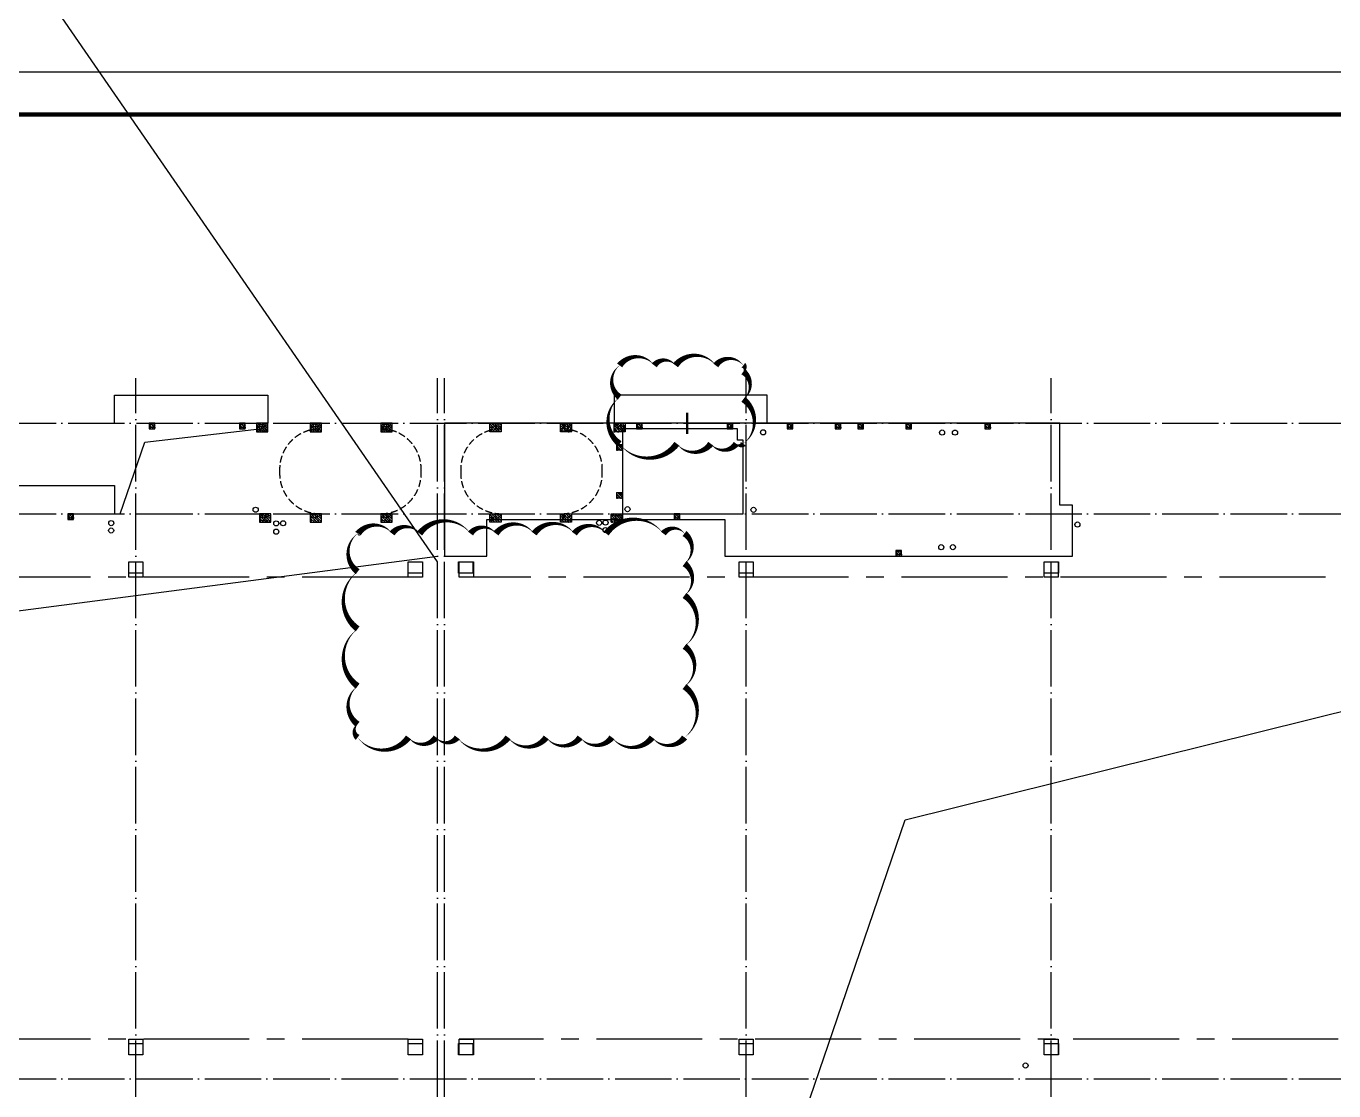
# Model space of a CAD drawing. Extents: x 6843040 to 15500510, y -6507076 to -4940511.
# Drawn here: x 7897235 to 7943515, y -5510927 to -5473247 of the extents above; entities that cross this region are included whole.
import ezdxf

# ---------------------------------------------------------------- set-up
doc = ezdxf.new("R2010")
doc.units = 0
doc.header["$LTSCALE"] = 1000
doc.header["$MEASUREMENT"] = 0
for name, pattern in [('CENTER2', [1.125, 0.75, -0.125, 0.125, -0.125]), ('DASH', [0.35, 0.25, -0.1]), ('DOTE', [2.42, 2, -0.2, 0.02, -0.2])]:
    doc.linetypes.add(name, pattern=pattern)
for name, color, linetype in [('COLUMN', 10, 'Continuous'), ('DIM_IDEN', 3, 'Continuous'), ('DOTE', 8, 'DOTE'), ('E_LINE_6', 11, 'Continuous'), ('FLOOR', 9, 'Continuous'), ('plan-1', 40, 'Continuous'), ('plan-4', 6, 'Continuous'), ('plan3', 6, 'Continuous'), ('PUB_HATCH', 8, 'Continuous'), ('PUB_TITLE', 4, 'Continuous'), ('VPIPE-污水', 2, 'Continuous'), ('VPIPE-消防', 1, 'Continuous'), ('VPIPE-给水', 3, 'Continuous'), ('VPIPE-雨水', 4, 'Continuous'), ('建筑细线', 5, 'Continuous')]:
    doc.layers.add(name, color=color, linetype=linetype)
doc.layers.add('DIM_MODI', color=6, linetype='Continuous', plot=False)
pattern_1 = [(134.999998, (-1383999.98, -204271.964), (-44.194175, -44.194172), []), (140, (-1383999.98, -204271.96), (15.68804, 179.315045), [18.75, -206.25]), (85, (-1383999.98, -204271.96), (-188.048035, -34.68783), [15, -165]), (190.4514, (-1383998.67, -204257.02), (-172.35988, 144.62735), [15.93505, -175.28553]), (136.1842, (-1384049.98, -204271.96), (41.37976, 266.81026), [28.125, -309.375]), (186.6356, (-1384046.53, -204249.73), (-243.52946, 233.66568), [23.90257, -262.92825]), (81.1842, (-1384049.98, -204271.96), (-243.52964, 233.6655), [22.5, -247.5]), (111, (-1384037.48, -204246.96), (100.65473, 149.22676), [18.75, -206.25]), (56, (-1384037.48, -204246.96), (-181.28751, 60.82884), [15, -165]), (161.4514, (-1384029.1, -204234.53), (-80.63262, 210.05566), [15.93505, -175.28553]), (127.499998, (-1383999.98, -204271.964), (-83.223463, 3.039967), [0, -163, 0, -167.5, 0, -165.625]), (97.499998, (-1383999.98, -204271.96), (-98.602926, 65.767388), [0, -95.5, 0, -159.25, 0, -63.125]), (57.499998, (-1383999.98, -204327.714), (5.638722, 133.455609), [0, -62.5, 0, -195, 0, -258.75]), (47.499998, (-1383999.98, -204352.71), (-25.02624, 145.796543), [0, -81.25, 0, -129.5, 0, -183.75])]
pattern_2 = [(134.999998, (-1384100.3, -201071.964), (-44.194175, -44.194172), []), (140, (-1384100.3, -201071.96), (15.68804, 179.315045), [18.75, -206.25]), (85, (-1384100.3, -201071.96), (-188.048035, -34.68783), [15, -165]), (190.4514, (-1384099, -201057.02), (-172.35988, 144.62735), [15.93505, -175.28553]), (136.1842, (-1384150.3, -201071.96), (41.37976, 266.81026), [28.125, -309.375]), (186.6356, (-1384146.85, -201049.73), (-243.52946, 233.66568), [23.90257, -262.92825]), (81.1842, (-1384150.3, -201071.96), (-243.52964, 233.6655), [22.5, -247.5]), (111, (-1384137.8, -201046.96), (100.65473, 149.22676), [18.75, -206.25]), (56, (-1384137.8, -201046.96), (-181.28751, 60.82884), [15, -165]), (161.4514, (-1384129.42, -201034.53), (-80.63262, 210.05566), [15.93505, -175.28553]), (127.499998, (-1384100.3, -201071.964), (-83.223463, 3.039967), [0, -163, 0, -167.5, 0, -165.625]), (97.499998, (-1384100.3, -201071.96), (-98.602926, 65.767388), [0, -95.5, 0, -159.25, 0, -63.125]), (57.499998, (-1384100.3, -201127.714), (5.638722, 133.455609), [0, -62.5, 0, -195, 0, -258.75]), (47.499998, (-1384100.3, -201152.71), (-25.02624, 145.796543), [0, -81.25, 0, -129.5, 0, -183.75])]
pattern_3 = [(134.999998, (-1382200.3, -201071.964), (-44.194175, -44.194172), []), (140, (-1382200.3, -201071.96), (15.68804, 179.315045), [18.75, -206.25]), (85, (-1382200.3, -201071.96), (-188.048035, -34.68783), [15, -165]), (190.4514, (-1382199, -201057.02), (-172.35988, 144.62735), [15.93505, -175.28553]), (136.1842, (-1382250.3, -201071.96), (41.37976, 266.81026), [28.125, -309.375]), (186.6356, (-1382246.85, -201049.73), (-243.52946, 233.66568), [23.90257, -262.92825]), (81.1842, (-1382250.3, -201071.96), (-243.52964, 233.6655), [22.5, -247.5]), (111, (-1382237.8, -201046.96), (100.65473, 149.22676), [18.75, -206.25]), (56, (-1382237.8, -201046.96), (-181.28751, 60.82884), [15, -165]), (161.4514, (-1382229.42, -201034.53), (-80.63262, 210.05566), [15.93505, -175.28553]), (127.499998, (-1382200.3, -201071.964), (-83.223463, 3.039967), [0, -163, 0, -167.5, 0, -165.625]), (97.499998, (-1382200.3, -201071.96), (-98.602926, 65.767388), [0, -95.5, 0, -159.25, 0, -63.125]), (57.499998, (-1382200.3, -201127.714), (5.638722, 133.455609), [0, -62.5, 0, -195, 0, -258.75]), (47.499998, (-1382200.3, -201152.71), (-25.02624, 145.796543), [0, -81.25, 0, -129.5, 0, -183.75])]
pattern_4 = [(134.999998, (-1382200.3, -204271.964), (-44.194175, -44.194172), []), (140, (-1382200.3, -204271.96), (15.68804, 179.315045), [18.75, -206.25]), (85, (-1382200.3, -204271.96), (-188.048035, -34.68783), [15, -165]), (190.4514, (-1382199, -204257.02), (-172.35988, 144.62735), [15.93505, -175.28553]), (136.1842, (-1382250.3, -204271.96), (41.37976, 266.81026), [28.125, -309.375]), (186.6356, (-1382246.85, -204249.73), (-243.52946, 233.66568), [23.90257, -262.92825]), (81.1842, (-1382250.3, -204271.96), (-243.52964, 233.6655), [22.5, -247.5]), (111, (-1382237.8, -204246.96), (100.65473, 149.22676), [18.75, -206.25]), (56, (-1382237.8, -204246.96), (-181.28751, 60.82884), [15, -165]), (161.4514, (-1382229.42, -204234.53), (-80.63262, 210.05566), [15.93505, -175.28553]), (127.499998, (-1382200.3, -204271.964), (-83.223463, 3.039967), [0, -163, 0, -167.5, 0, -165.625]), (97.499998, (-1382200.3, -204271.96), (-98.602926, 65.767388), [0, -95.5, 0, -159.25, 0, -63.125]), (57.499998, (-1382200.3, -204327.714), (5.638722, 133.455609), [0, -62.5, 0, -195, 0, -258.75]), (47.499998, (-1382200.3, -204352.71), (-25.02624, 145.796543), [0, -81.25, 0, -129.5, 0, -183.75])]
pattern_5 = [(134.999998, (-1379700.3, -201071.964), (-44.194175, -44.194172), []), (140, (-1379700.3, -201071.96), (15.68804, 179.315045), [18.75, -206.25]), (85, (-1379700.3, -201071.96), (-188.048035, -34.68783), [15, -165]), (190.4514, (-1379699, -201057.02), (-172.35988, 144.62735), [15.93505, -175.28553]), (136.1842, (-1379750.3, -201071.96), (41.37976, 266.81026), [28.125, -309.375]), (186.6356, (-1379746.85, -201049.73), (-243.52946, 233.66568), [23.90257, -262.92825]), (81.1842, (-1379750.3, -201071.96), (-243.52964, 233.6655), [22.5, -247.5]), (111, (-1379737.8, -201046.96), (100.65473, 149.22676), [18.75, -206.25]), (56, (-1379737.8, -201046.96), (-181.28751, 60.82884), [15, -165]), (161.4514, (-1379729.41, -201034.53), (-80.63262, 210.05566), [15.93505, -175.28553]), (127.499998, (-1379700.3, -201071.964), (-83.223463, 3.039967), [0, -163, 0, -167.5, 0, -165.625]), (97.499998, (-1379700.3, -201071.96), (-98.602926, 65.767388), [0, -95.5, 0, -159.25, 0, -63.125]), (57.499998, (-1379700.3, -201127.714), (5.638722, 133.455609), [0, -62.5, 0, -195, 0, -258.75]), (47.499998, (-1379700.3, -201152.71), (-25.02624, 145.796543), [0, -81.25, 0, -129.5, 0, -183.75])]
pattern_6 = [(134.999998, (-1379700.3, -204271.964), (-44.194175, -44.194172), []), (140, (-1379700.3, -204271.96), (15.68804, 179.315045), [18.75, -206.25]), (85, (-1379700.3, -204271.96), (-188.048035, -34.68783), [15, -165]), (190.4514, (-1379699, -204257.02), (-172.35988, 144.62735), [15.93505, -175.28553]), (136.1842, (-1379750.3, -204271.96), (41.37976, 266.81026), [28.125, -309.375]), (186.6356, (-1379746.85, -204249.73), (-243.52946, 233.66568), [23.90257, -262.92825]), (81.1842, (-1379750.3, -204271.96), (-243.52964, 233.6655), [22.5, -247.5]), (111, (-1379737.8, -204246.96), (100.65473, 149.22676), [18.75, -206.25]), (56, (-1379737.8, -204246.96), (-181.28751, 60.82884), [15, -165]), (161.4514, (-1379729.41, -204234.53), (-80.63262, 210.05566), [15.93505, -175.28553]), (127.499998, (-1379700.3, -204271.964), (-83.223463, 3.039967), [0, -163, 0, -167.5, 0, -165.625]), (97.499998, (-1379700.3, -204271.96), (-98.602926, 65.767388), [0, -95.5, 0, -159.25, 0, -63.125]), (57.499998, (-1379700.3, -204327.714), (5.638722, 133.455609), [0, -62.5, 0, -195, 0, -258.75]), (47.499998, (-1379700.3, -204352.71), (-25.02624, 145.796543), [0, -81.25, 0, -129.5, 0, -183.75])]

# ---------------------------------------------------------------- blocks, each defined once
blk = doc.blocks.new('3k')
for points in [[(7900865, -5421560), (7901365, -5421560), (7901365, -5422110), (7900865, -5422110)], [(7910757, -5421560), (7911257, -5421560), (7911257, -5422110), (7910757, -5422110)], [(7912561, -5421560), (7913061, -5421560), (7913061, -5422110), (7912561, -5422110)], [(7922465, -5421560), (7922965, -5421560), (7922965, -5422110), (7922465, -5422110)], [(7933261, -5421560), (7933761, -5421560), (7933761, -5422110), (7933261, -5422110)], [(7900865, -5438460), (7901365, -5438460), (7901365, -5439010), (7900865, -5439010)], [(7910757, -5438460), (7911257, -5438460), (7911257, -5439010), (7910757, -5439010)], [(7912561, -5438460), (7913061, -5438460), (7913061, -5439010), (7912561, -5439010)], [(7922465, -5438460), (7922965, -5438460), (7922965, -5439010), (7922465, -5439010)], [(7933261, -5438460), (7933761, -5438460), (7933761, -5439010), (7933261, -5439010)]]:
    blk.add_lwpolyline(points, close=True)
at = {"color": 2, "linetype": 'CENTER2', "ltscale": 5}
for points in [[(7910757, -5422110), (7858115, -5422110)], [(7965715, -5422110), (7912561, -5422110)], [(7910757, -5438460), (7858115, -5438460)], [(7966165, -5438460), (7912561, -5438460)]]:
    blk.add_lwpolyline(points, dxfattribs=at)
blk = doc.blocks.new('二层墙剖切符号')
at = {"layer": 'DIM_IDEN', "const_width": 75}
blk.add_lwpolyline([(7722709, -5487675), (7722709, -5486925)], dxfattribs=at)
blk = doc.blocks.new('1夹层GZ')
at = {"layer": 'PUB_HATCH'}
h = blk.add_hatch(dxfattribs=at)
h.set_pattern_fill('钢筋混凝土', color=256, scale=25, angle=90, style=0)
h.set_pattern_definition([(134.999998, (-1387900.3, -200971.97), (-44.194175, -44.194172), []), (140, (-1387900.3, -200971.97), (15.68804, 179.315045), [18.75, -206.25]), (85, (-1387900.3, -200971.97), (-188.048035, -34.68783), [15, -165]), (190.4514, (-1387899, -200957.03), (-172.35988, 144.62735), [15.93505, -175.28553]), (136.1842, (-1387950.3, -200971.97), (41.37976, 266.81026), [28.125, -309.375]), (186.6356, (-1387946.85, -200949.74), (-243.52946, 233.66568), [23.90257, -262.92825]), (81.1842, (-1387950.3, -200971.97), (-243.52964, 233.6655), [22.5, -247.5]), (111, (-1387937.8, -200946.97), (100.65473, 149.22676), [18.75, -206.25]), (56, (-1387937.8, -200946.97), (-181.28751, 60.82884), [15, -165]), (161.4514, (-1387929.41, -200934.54), (-80.63262, 210.05566), [15.93505, -175.28553]), (127.499998, (-1387900.3, -200971.97), (-83.223463, 3.039967), [0, -163, 0, -167.5, 0, -165.625]), (97.499998, (-1387900.3, -200971.97), (-98.602926, 65.767388), [0, -95.5, 0, -159.25, 0, -63.125]), (57.499998, (-1387900.3, -201027.72), (5.638722, 133.455609), [0, -62.5, 0, -195, 0, -258.75]), (47.499998, (-1387900.3, -201052.72), (-25.02624, 145.796543), [0, -81.25, 0, -129.5, 0, -183.75])])
edge = h.paths.add_edge_path()
edge.add_line((-1081484, 66510), (-1081684, 66510))
edge.add_line((-1081484, 66510), (-1081484, 66710))
edge.add_line((-1081484, 66710), (-1081684, 66710))
edge.add_line((-1081684, 66710), (-1081684, 66510))
h = blk.add_hatch(dxfattribs=at)
h.set_pattern_fill('钢筋混凝土', color=256, scale=25, angle=90, style=0)
h.set_pattern_definition([(134.999998, (-1384700.3, -200971.97), (-44.194175, -44.194172), []), (140, (-1384700.3, -200971.97), (15.68804, 179.315045), [18.75, -206.25]), (85, (-1384700.3, -200971.97), (-188.048035, -34.68783), [15, -165]), (190.4514, (-1384699, -200957.03), (-172.35988, 144.62735), [15.93505, -175.28553]), (136.1842, (-1384750.3, -200971.97), (41.37976, 266.81026), [28.125, -309.375]), (186.6356, (-1384746.85, -200949.74), (-243.52946, 233.66568), [23.90257, -262.92825]), (81.1842, (-1384750.3, -200971.97), (-243.52964, 233.6655), [22.5, -247.5]), (111, (-1384737.8, -200946.97), (100.65473, 149.22676), [18.75, -206.25]), (56, (-1384737.8, -200946.97), (-181.28751, 60.82884), [15, -165]), (161.4514, (-1384729.41, -200934.54), (-80.63262, 210.05566), [15.93505, -175.28553]), (127.499998, (-1384700.3, -200971.97), (-83.223463, 3.039967), [0, -163, 0, -167.5, 0, -165.625]), (97.499998, (-1384700.3, -200971.97), (-98.602926, 65.767388), [0, -95.5, 0, -159.25, 0, -63.125]), (57.499998, (-1384700.3, -201027.72), (5.638722, 133.455609), [0, -62.5, 0, -195, 0, -258.75]), (47.499998, (-1384700.3, -201052.72), (-25.02624, 145.796543), [0, -81.25, 0, -129.5, 0, -183.75])])
edge = h.paths.add_edge_path()
edge.add_line((-1078284, 66510), (-1078484, 66510))
edge.add_line((-1078284, 66510), (-1078284, 66710))
edge.add_line((-1078284, 66710), (-1078484, 66710))
edge.add_line((-1078484, 66710), (-1078484, 66510))
h = blk.add_hatch(dxfattribs=at)
h.set_pattern_fill('钢筋混凝土', color=256, scale=25, angle=90, style=0)
h.set_pattern_definition(pattern_2)
edge = h.paths.add_edge_path()
edge.add_line((-1077484, 66410), (-1077884, 66410))
edge.add_line((-1077484, 66410), (-1077484, 66710))
edge.add_line((-1077484, 66710), (-1077884, 66710))
edge.add_line((-1077884, 66710), (-1077884, 66410))
h = blk.add_hatch(dxfattribs=at)
h.set_pattern_fill('钢筋混凝土', color=256, scale=25, angle=90, style=0)
h.set_pattern_definition(pattern_3)
edge = h.paths.add_edge_path()
edge.add_line((-1075584, 66410), (-1075984, 66410))
edge.add_line((-1075584, 66410), (-1075584, 66710))
edge.add_line((-1075584, 66710), (-1075984, 66710))
edge.add_line((-1075984, 66710), (-1075984, 66410))
h = blk.add_hatch(dxfattribs=at)
h.set_pattern_fill('钢筋混凝土', color=256, scale=25, angle=90, style=0)
h.set_pattern_definition(pattern_5)
edge = h.paths.add_edge_path()
edge.add_line((-1073084, 66410), (-1073484, 66410))
edge.add_line((-1073084, 66410), (-1073084, 66710))
edge.add_line((-1073084, 66710), (-1073484, 66710))
edge.add_line((-1073484, 66710), (-1073484, 66410))
h = blk.add_hatch(dxfattribs=at)
h.set_pattern_fill('钢筋混凝土', color=256, scale=25, angle=90, style=0)
h.set_pattern_definition(pattern_5)
edge = h.paths.add_edge_path()
edge.add_line((-1069634, 66410), (-1069234, 66410))
edge.add_line((-1069634, 66410), (-1069634, 66710))
edge.add_line((-1069634, 66710), (-1069234, 66710))
edge.add_line((-1069234, 66710), (-1069234, 66410))
h = blk.add_hatch(dxfattribs=at)
h.set_pattern_fill('钢筋混凝土', color=256, scale=25, angle=90, style=0)
h.set_pattern_definition(pattern_3)
edge = h.paths.add_edge_path()
edge.add_line((-1067134, 66410), (-1066734, 66410))
edge.add_line((-1067134, 66410), (-1067134, 66710))
edge.add_line((-1067134, 66710), (-1066734, 66710))
edge.add_line((-1066734, 66710), (-1066734, 66410))
h = blk.add_hatch(dxfattribs=at)
h.set_pattern_fill('钢筋混凝土', color=256, scale=25, angle=90, style=0)
h.set_pattern_definition(pattern_2)
edge = h.paths.add_edge_path()
edge.add_line((-1065234, 66410), (-1064834, 66410))
edge.add_line((-1065234, 66410), (-1065234, 66710))
edge.add_line((-1065234, 66710), (-1064834, 66710))
edge.add_line((-1064834, 66710), (-1064834, 66410))
h = blk.add_hatch(dxfattribs=at)
h.set_pattern_fill('钢筋混凝土', color=256, scale=25, angle=90, style=0)
h.set_pattern_definition([(134.999998, (-1370650.3, -200971.97), (-44.194175, -44.194172), []), (140, (-1370650.3, -200971.97), (15.68804, 179.315045), [18.75, -206.25]), (85, (-1370650.3, -200971.97), (-188.048035, -34.68783), [15, -165]), (190.4514, (-1370649, -200957.03), (-172.35988, 144.62735), [15.93505, -175.28553]), (136.1842, (-1370700.3, -200971.97), (41.37976, 266.81026), [28.125, -309.375]), (186.6356, (-1370696.85, -200949.74), (-243.52946, 233.66568), [23.90257, -262.92825]), (81.1842, (-1370700.3, -200971.97), (-243.52964, 233.6655), [22.5, -247.5]), (111, (-1370687.8, -200946.97), (100.65473, 149.22676), [18.75, -206.25]), (56, (-1370687.8, -200946.97), (-181.28751, 60.82884), [15, -165]), (161.4514, (-1370679.42, -200934.54), (-80.63262, 210.05566), [15.93505, -175.28553]), (127.499998, (-1370650.3, -200971.97), (-83.223463, 3.039967), [0, -163, 0, -167.5, 0, -165.625]), (97.499998, (-1370650.3, -200971.97), (-98.602926, 65.767388), [0, -95.5, 0, -159.25, 0, -63.125]), (57.499998, (-1370650.3, -201027.72), (5.638722, 133.455609), [0, -62.5, 0, -195, 0, -258.75]), (47.499998, (-1370650.3, -201052.72), (-25.02624, 145.796543), [0, -81.25, 0, -129.5, 0, -183.75])])
edge = h.paths.add_edge_path()
edge.add_line((-1064234, 66510), (-1064434, 66510))
edge.add_line((-1064234, 66510), (-1064234, 66710))
edge.add_line((-1064234, 66710), (-1064434, 66710))
edge.add_line((-1064434, 66710), (-1064434, 66510))
h = blk.add_hatch(dxfattribs=at)
h.set_pattern_fill('钢筋混凝土', color=256, scale=25, angle=90, style=0)
h.set_pattern_definition([(134.999998, (-1367450.3, -200971.97), (-44.194175, -44.194172), []), (140, (-1367450.3, -200971.97), (15.68804, 179.315045), [18.75, -206.25]), (85, (-1367450.3, -200971.97), (-188.048035, -34.68783), [15, -165]), (190.4514, (-1367449, -200957.03), (-172.35988, 144.62735), [15.93505, -175.28553]), (136.1842, (-1367500.3, -200971.97), (41.37976, 266.81026), [28.125, -309.375]), (186.6356, (-1367496.85, -200949.74), (-243.52946, 233.66568), [23.90257, -262.92825]), (81.1842, (-1367500.3, -200971.97), (-243.52964, 233.6655), [22.5, -247.5]), (111, (-1367487.8, -200946.97), (100.65473, 149.22676), [18.75, -206.25]), (56, (-1367487.8, -200946.97), (-181.28751, 60.82884), [15, -165]), (161.4514, (-1367479.42, -200934.54), (-80.63262, 210.05566), [15.93505, -175.28553]), (127.499998, (-1367450.3, -200971.97), (-83.223463, 3.039967), [0, -163, 0, -167.5, 0, -165.625]), (97.499998, (-1367450.3, -200971.97), (-98.602926, 65.767388), [0, -95.5, 0, -159.25, 0, -63.125]), (57.499998, (-1367450.3, -201027.72), (5.638722, 133.455609), [0, -62.5, 0, -195, 0, -258.75]), (47.499998, (-1367450.3, -201052.72), (-25.02624, 145.796543), [0, -81.25, 0, -129.5, 0, -183.75])])
edge = h.paths.add_edge_path()
edge.add_line((-1061034, 66510), (-1061234, 66510))
edge.add_line((-1061034, 66510), (-1061034, 66710))
edge.add_line((-1061034, 66710), (-1061234, 66710))
edge.add_line((-1061234, 66710), (-1061234, 66510))
h = blk.add_hatch(dxfattribs=at)
h.set_pattern_fill('钢筋混凝土', color=256, scale=25, angle=90, style=0)
h.set_pattern_definition([(134.999998, (-1365325.3, -200971.964), (-44.194175, -44.194172), []), (140, (-1365325.3, -200971.96), (15.68804, 179.315045), [18.75, -206.25]), (85, (-1365325.3, -200971.96), (-188.048035, -34.68783), [15, -165]), (190.4514, (-1365324, -200957.02), (-172.35988, 144.62735), [15.93505, -175.28553]), (136.1842, (-1365375.3, -200971.96), (41.37976, 266.81026), [28.125, -309.375]), (186.6356, (-1365371.85, -200949.73), (-243.52946, 233.66568), [23.90257, -262.92825]), (81.1842, (-1365375.3, -200971.96), (-243.52964, 233.6655), [22.5, -247.5]), (111, (-1365362.8, -200946.96), (100.65473, 149.22676), [18.75, -206.25]), (56, (-1365362.8, -200946.96), (-181.28751, 60.82884), [15, -165]), (161.4514, (-1365354.41, -200934.53), (-80.63262, 210.05566), [15.93505, -175.28553]), (127.499998, (-1365325.3, -200971.964), (-83.223463, 3.039967), [0, -163, 0, -167.5, 0, -165.625]), (97.499998, (-1365325.3, -200971.96), (-98.602926, 65.767388), [0, -95.5, 0, -159.25, 0, -63.125]), (57.499998, (-1365325.3, -201027.714), (5.638722, 133.455609), [0, -62.5, 0, -195, 0, -258.75]), (47.499998, (-1365325.3, -201052.71), (-25.02624, 145.796543), [0, -81.25, 0, -129.5, 0, -183.75])])
edge = h.paths.add_edge_path()
edge.add_line((-1058909, 66510), (-1059109, 66510))
edge.add_line((-1058909, 66510), (-1058909, 66710))
edge.add_line((-1058909, 66710), (-1059109, 66710))
edge.add_line((-1059109, 66710), (-1059109, 66510))
h = blk.add_hatch(dxfattribs=at)
h.set_pattern_fill('钢筋混凝土', color=256, scale=25, angle=90, style=0)
h.set_pattern_definition([(134.999998, (-1363625.3, -200971.964), (-44.194175, -44.194172), []), (140, (-1363625.3, -200971.96), (15.68804, 179.315045), [18.75, -206.25]), (85, (-1363625.3, -200971.96), (-188.048035, -34.68783), [15, -165]), (190.4514, (-1363624, -200957.02), (-172.35988, 144.62735), [15.93505, -175.28553]), (136.1842, (-1363675.3, -200971.96), (41.37976, 266.81026), [28.125, -309.375]), (186.6356, (-1363671.85, -200949.73), (-243.52946, 233.66568), [23.90257, -262.92825]), (81.1842, (-1363675.3, -200971.96), (-243.52964, 233.6655), [22.5, -247.5]), (111, (-1363662.8, -200946.96), (100.65473, 149.22676), [18.75, -206.25]), (56, (-1363662.8, -200946.96), (-181.28751, 60.82884), [15, -165]), (161.4514, (-1363654.41, -200934.53), (-80.63262, 210.05566), [15.93505, -175.28553]), (127.499998, (-1363625.3, -200971.964), (-83.223463, 3.039967), [0, -163, 0, -167.5, 0, -165.625]), (97.499998, (-1363625.3, -200971.96), (-98.602926, 65.767388), [0, -95.5, 0, -159.25, 0, -63.125]), (57.499998, (-1363625.3, -201027.714), (5.638722, 133.455609), [0, -62.5, 0, -195, 0, -258.75]), (47.499998, (-1363625.3, -201052.71), (-25.02624, 145.796543), [0, -81.25, 0, -129.5, 0, -183.75])])
edge = h.paths.add_edge_path()
edge.add_line((-1057209, 66510), (-1057409, 66510))
edge.add_line((-1057209, 66510), (-1057209, 66710))
edge.add_line((-1057209, 66710), (-1057409, 66710))
edge.add_line((-1057409, 66710), (-1057409, 66510))
h = blk.add_hatch(dxfattribs=at)
h.set_pattern_fill('钢筋混凝土', color=256, scale=25, angle=90, style=0)
h.set_pattern_definition([(134.999998, (-1362825.3, -200971.97), (-44.194175, -44.194172), []), (140, (-1362825.3, -200971.97), (15.68804, 179.315045), [18.75, -206.25]), (85, (-1362825.3, -200971.97), (-188.048035, -34.68783), [15, -165]), (190.4514, (-1362824, -200957.03), (-172.35988, 144.62735), [15.93505, -175.28553]), (136.1842, (-1362875.3, -200971.97), (41.37976, 266.81026), [28.125, -309.375]), (186.6356, (-1362871.85, -200949.74), (-243.52946, 233.66568), [23.90257, -262.92825]), (81.1842, (-1362875.3, -200971.97), (-243.52964, 233.6655), [22.5, -247.5]), (111, (-1362862.8, -200946.97), (100.65473, 149.22676), [18.75, -206.25]), (56, (-1362862.8, -200946.97), (-181.28751, 60.82884), [15, -165]), (161.4514, (-1362854.41, -200934.54), (-80.63262, 210.05566), [15.93505, -175.28553]), (127.499998, (-1362825.3, -200971.97), (-83.223463, 3.039967), [0, -163, 0, -167.5, 0, -165.625]), (97.499998, (-1362825.3, -200971.97), (-98.602926, 65.767388), [0, -95.5, 0, -159.25, 0, -63.125]), (57.499998, (-1362825.3, -201027.72), (5.638722, 133.455609), [0, -62.5, 0, -195, 0, -258.75]), (47.499998, (-1362825.3, -201052.72), (-25.02624, 145.796543), [0, -81.25, 0, -129.5, 0, -183.75])])
edge = h.paths.add_edge_path()
edge.add_line((-1056409, 66510), (-1056609, 66510))
edge.add_line((-1056409, 66510), (-1056409, 66710))
edge.add_line((-1056409, 66710), (-1056609, 66710))
edge.add_line((-1056609, 66710), (-1056609, 66510))
h = blk.add_hatch(dxfattribs=at)
h.set_pattern_fill('钢筋混凝土', color=256, scale=25, angle=90, style=0)
h.set_pattern_definition([(134.999998, (-1361125.3, -200971.964), (-44.194175, -44.194172), []), (140, (-1361125.3, -200971.96), (15.68804, 179.315045), [18.75, -206.25]), (85, (-1361125.3, -200971.96), (-188.048035, -34.68783), [15, -165]), (190.4514, (-1361124, -200957.02), (-172.35988, 144.62735), [15.93505, -175.28553]), (136.1842, (-1361175.3, -200971.96), (41.37976, 266.81026), [28.125, -309.375]), (186.6356, (-1361171.85, -200949.73), (-243.52946, 233.66568), [23.90257, -262.92825]), (81.1842, (-1361175.3, -200971.96), (-243.52964, 233.6655), [22.5, -247.5]), (111, (-1361162.8, -200946.96), (100.65473, 149.22676), [18.75, -206.25]), (56, (-1361162.8, -200946.96), (-181.28751, 60.82884), [15, -165]), (161.4514, (-1361154.41, -200934.53), (-80.63262, 210.05566), [15.93505, -175.28553]), (127.499998, (-1361125.3, -200971.964), (-83.223463, 3.039967), [0, -163, 0, -167.5, 0, -165.625]), (97.499998, (-1361125.3, -200971.96), (-98.602926, 65.767388), [0, -95.5, 0, -159.25, 0, -63.125]), (57.499998, (-1361125.3, -201027.714), (5.638722, 133.455609), [0, -62.5, 0, -195, 0, -258.75]), (47.499998, (-1361125.3, -201052.71), (-25.02624, 145.796543), [0, -81.25, 0, -129.5, 0, -183.75])])
edge = h.paths.add_edge_path()
edge.add_line((-1054709, 66510), (-1054909, 66510))
edge.add_line((-1054709, 66510), (-1054709, 66710))
edge.add_line((-1054709, 66710), (-1054909, 66710))
edge.add_line((-1054909, 66710), (-1054909, 66510))
h = blk.add_hatch(dxfattribs=at)
h.set_pattern_fill('钢筋混凝土', color=256, scale=25, angle=90, style=0)
h.set_pattern_definition([(134.999998, (-1358325.3, -200971.964), (-44.194175, -44.194172), []), (140, (-1358325.3, -200971.96), (15.68804, 179.315045), [18.75, -206.25]), (85, (-1358325.3, -200971.96), (-188.048035, -34.68783), [15, -165]), (190.4514, (-1358324, -200957.02), (-172.35988, 144.62735), [15.93505, -175.28553]), (136.1842, (-1358375.3, -200971.96), (41.37976, 266.81026), [28.125, -309.375]), (186.6356, (-1358371.85, -200949.73), (-243.52946, 233.66568), [23.90257, -262.92825]), (81.1842, (-1358375.3, -200971.96), (-243.52964, 233.6655), [22.5, -247.5]), (111, (-1358362.8, -200946.96), (100.65473, 149.22676), [18.75, -206.25]), (56, (-1358362.8, -200946.96), (-181.28751, 60.82884), [15, -165]), (161.4514, (-1358354.41, -200934.53), (-80.63262, 210.05566), [15.93505, -175.28553]), (127.499998, (-1358325.3, -200971.964), (-83.223463, 3.039967), [0, -163, 0, -167.5, 0, -165.625]), (97.499998, (-1358325.3, -200971.96), (-98.602926, 65.767388), [0, -95.5, 0, -159.25, 0, -63.125]), (57.499998, (-1358325.3, -201027.714), (5.638722, 133.455609), [0, -62.5, 0, -195, 0, -258.75]), (47.499998, (-1358325.3, -201052.71), (-25.02624, 145.796543), [0, -81.25, 0, -129.5, 0, -183.75])])
edge = h.paths.add_edge_path()
edge.add_line((-1051909, 66510), (-1052109, 66510))
edge.add_line((-1051909, 66510), (-1051909, 66710))
edge.add_line((-1051909, 66710), (-1052109, 66710))
edge.add_line((-1052109, 66710), (-1052109, 66510))
h = blk.add_hatch(dxfattribs=at)
h.set_pattern_fill('钢筋混凝土', color=256, scale=25, angle=90, style=0)
h.set_pattern_definition([(134.999998, (-1383999.98, -201721.964), (-44.194175, -44.194172), []), (140, (-1383999.98, -201721.96), (15.68804, 179.315045), [18.75, -206.25]), (85, (-1383999.98, -201721.96), (-188.048035, -34.68783), [15, -165]), (190.4514, (-1383998.67, -201707.02), (-172.35988, 144.62735), [15.93505, -175.28553]), (136.1842, (-1384049.98, -201721.96), (41.37976, 266.81026), [28.125, -309.375]), (186.6356, (-1384046.53, -201699.73), (-243.52946, 233.66568), [23.90257, -262.92825]), (81.1842, (-1384049.98, -201721.96), (-243.52964, 233.6655), [22.5, -247.5]), (111, (-1384037.48, -201696.96), (100.65473, 149.22676), [18.75, -206.25]), (56, (-1384037.48, -201696.96), (-181.28751, 60.82884), [15, -165]), (161.4514, (-1384029.1, -201684.53), (-80.63262, 210.05566), [15.93505, -175.28553]), (127.499998, (-1383999.98, -201721.964), (-83.223463, 3.039967), [0, -163, 0, -167.5, 0, -165.625]), (97.499998, (-1383999.98, -201721.96), (-98.602926, 65.767388), [0, -95.5, 0, -159.25, 0, -63.125]), (57.499998, (-1383999.98, -201777.714), (5.638722, 133.455609), [0, -62.5, 0, -195, 0, -258.75]), (47.499998, (-1383999.98, -201802.71), (-25.02624, 145.796543), [0, -81.25, 0, -129.5, 0, -183.75])])
edge = h.paths.add_edge_path()
edge.add_line((-1065134, 65760), (-1064934, 65760))
edge.add_line((-1065134, 65760), (-1065134, 65960))
edge.add_line((-1065134, 65960), (-1064934, 65960))
edge.add_line((-1064934, 65960), (-1064934, 65760))
h = blk.add_hatch(dxfattribs=at)
h.set_pattern_fill('钢筋混凝土', color=256, scale=25, angle=90, style=0)
h.set_pattern_definition([(134.999998, (-1383999.98, -203421.964), (-44.194175, -44.194172), []), (140, (-1383999.98, -203421.96), (15.68804, 179.315045), [18.75, -206.25]), (85, (-1383999.98, -203421.96), (-188.048035, -34.68783), [15, -165]), (190.4514, (-1383998.67, -203407.02), (-172.35988, 144.62735), [15.93505, -175.28553]), (136.1842, (-1384049.98, -203421.96), (41.37976, 266.81026), [28.125, -309.375]), (186.6356, (-1384046.53, -203399.73), (-243.52946, 233.66568), [23.90257, -262.92825]), (81.1842, (-1384049.98, -203421.96), (-243.52964, 233.6655), [22.5, -247.5]), (111, (-1384037.48, -203396.96), (100.65473, 149.22676), [18.75, -206.25]), (56, (-1384037.48, -203396.96), (-181.28751, 60.82884), [15, -165]), (161.4514, (-1384029.1, -203384.53), (-80.63262, 210.05566), [15.93505, -175.28553]), (127.499998, (-1383999.98, -203421.964), (-83.223463, 3.039967), [0, -163, 0, -167.5, 0, -165.625]), (97.499998, (-1383999.98, -203421.96), (-98.602926, 65.767388), [0, -95.5, 0, -159.25, 0, -63.125]), (57.499998, (-1383999.98, -203477.714), (5.638722, 133.455609), [0, -62.5, 0, -195, 0, -258.75]), (47.499998, (-1383999.98, -203502.71), (-25.02624, 145.796543), [0, -81.25, 0, -129.5, 0, -183.75])])
edge = h.paths.add_edge_path()
edge.add_line((-1065134, 64060), (-1064934, 64060))
edge.add_line((-1065134, 64060), (-1065134, 64260))
edge.add_line((-1065134, 64260), (-1064934, 64260))
edge.add_line((-1064934, 64260), (-1064934, 64060))
h = blk.add_hatch(dxfattribs=at)
h.set_pattern_fill('钢筋混凝土', color=256, scale=25, angle=90, style=0)
h.set_pattern_definition([(134.999998, (-1390775.3, -204171.964), (-44.194175, -44.194172), []), (140, (-1390775.3, -204171.96), (15.68804, 179.315045), [18.75, -206.25]), (85, (-1390775.3, -204171.96), (-188.048035, -34.68783), [15, -165]), (190.4514, (-1390774, -204157.02), (-172.35988, 144.62735), [15.93505, -175.28553]), (136.1842, (-1390825.3, -204171.96), (41.37976, 266.81026), [28.125, -309.375]), (186.6356, (-1390821.85, -204149.73), (-243.52946, 233.66568), [23.90257, -262.92825]), (81.1842, (-1390825.3, -204171.96), (-243.52964, 233.6655), [22.5, -247.5]), (111, (-1390812.8, -204146.96), (100.65473, 149.22676), [18.75, -206.25]), (56, (-1390812.8, -204146.96), (-181.28751, 60.82884), [15, -165]), (161.4514, (-1390804.41, -204134.53), (-80.63262, 210.05566), [15.93505, -175.28553]), (127.499998, (-1390775.3, -204171.964), (-83.223463, 3.039967), [0, -163, 0, -167.5, 0, -165.625]), (97.499998, (-1390775.3, -204171.96), (-98.602926, 65.767388), [0, -95.5, 0, -159.25, 0, -63.125]), (57.499998, (-1390775.3, -204227.714), (5.638722, 133.455609), [0, -62.5, 0, -195, 0, -258.75]), (47.499998, (-1390775.3, -204252.71), (-25.02624, 145.796543), [0, -81.25, 0, -129.5, 0, -183.75])])
edge = h.paths.add_edge_path()
edge.add_line((-1084359, 63310), (-1084559, 63310))
edge.add_line((-1084359, 63310), (-1084359, 63510))
edge.add_line((-1084359, 63510), (-1084559, 63510))
edge.add_line((-1084559, 63510), (-1084559, 63310))
h = blk.add_hatch(dxfattribs=at)
h.set_pattern_fill('钢筋混凝土', color=256, scale=25, angle=90, style=0)
h.set_pattern_definition(pattern_1)
edge = h.paths.add_edge_path()
edge.add_line((-1077384, 63210), (-1077784, 63210))
edge.add_line((-1077384, 63210), (-1077384, 63510))
edge.add_line((-1077384, 63510), (-1077784, 63510))
edge.add_line((-1077784, 63510), (-1077784, 63210))
h = blk.add_hatch(dxfattribs=at)
h.set_pattern_fill('钢筋混凝土', color=256, scale=25, angle=90, style=0)
h.set_pattern_definition(pattern_4)
edge = h.paths.add_edge_path()
edge.add_line((-1075584, 63210), (-1075984, 63210))
edge.add_line((-1075584, 63210), (-1075584, 63510))
edge.add_line((-1075584, 63510), (-1075984, 63510))
edge.add_line((-1075984, 63510), (-1075984, 63210))
h = blk.add_hatch(dxfattribs=at)
h.set_pattern_fill('钢筋混凝土', color=256, scale=25, angle=90, style=0)
h.set_pattern_definition(pattern_6)
edge = h.paths.add_edge_path()
edge.add_line((-1073084, 63210), (-1073484, 63210))
edge.add_line((-1073084, 63210), (-1073084, 63510))
edge.add_line((-1073084, 63510), (-1073484, 63510))
edge.add_line((-1073484, 63510), (-1073484, 63210))
h = blk.add_hatch(dxfattribs=at)
h.set_pattern_fill('钢筋混凝土', color=256, scale=25, angle=90, style=0)
h.set_pattern_definition(pattern_6)
edge = h.paths.add_edge_path()
edge.add_line((-1069634, 63210), (-1069234, 63210))
edge.add_line((-1069634, 63210), (-1069634, 63510))
edge.add_line((-1069634, 63510), (-1069234, 63510))
edge.add_line((-1069234, 63510), (-1069234, 63210))
h = blk.add_hatch(dxfattribs=at)
h.set_pattern_fill('钢筋混凝土', color=256, scale=25, angle=90, style=0)
h.set_pattern_definition(pattern_4)
edge = h.paths.add_edge_path()
edge.add_line((-1067134, 63210), (-1066734, 63210))
edge.add_line((-1067134, 63210), (-1067134, 63510))
edge.add_line((-1067134, 63510), (-1066734, 63510))
edge.add_line((-1066734, 63510), (-1066734, 63210))
h = blk.add_hatch(dxfattribs=at)
h.set_pattern_fill('钢筋混凝土', color=256, scale=25, angle=90, style=0)
h.set_pattern_definition(pattern_1)
edge = h.paths.add_edge_path()
edge.add_line((-1065334, 63210), (-1064934, 63210))
edge.add_line((-1065334, 63210), (-1065334, 63510))
edge.add_line((-1065334, 63510), (-1064934, 63510))
edge.add_line((-1064934, 63510), (-1064934, 63210))
h = blk.add_hatch(dxfattribs=at)
h.set_pattern_fill('钢筋混凝土', color=256, scale=25, angle=90, style=0)
h.set_pattern_definition([(134.999998, (-1369325.3, -204171.97), (-44.194175, -44.194172), []), (140, (-1369325.3, -204171.97), (15.68804, 179.315045), [18.75, -206.25]), (85, (-1369325.3, -204171.97), (-188.048035, -34.68783), [15, -165]), (190.4514, (-1369324, -204157.03), (-172.35988, 144.62735), [15.93505, -175.28553]), (136.1842, (-1369375.3, -204171.97), (41.37976, 266.81026), [28.125, -309.375]), (186.6356, (-1369371.85, -204149.74), (-243.52946, 233.66568), [23.90257, -262.92825]), (81.1842, (-1369375.3, -204171.97), (-243.52964, 233.6655), [22.5, -247.5]), (111, (-1369362.8, -204146.97), (100.65473, 149.22676), [18.75, -206.25]), (56, (-1369362.8, -204146.97), (-181.28751, 60.82884), [15, -165]), (161.4514, (-1369354.42, -204134.54), (-80.63262, 210.05566), [15.93505, -175.28553]), (127.499998, (-1369325.3, -204171.97), (-83.223463, 3.039967), [0, -163, 0, -167.5, 0, -165.625]), (97.499998, (-1369325.3, -204171.97), (-98.602926, 65.767388), [0, -95.5, 0, -159.25, 0, -63.125]), (57.499998, (-1369325.3, -204227.72), (5.638722, 133.455609), [0, -62.5, 0, -195, 0, -258.75]), (47.499998, (-1369325.3, -204252.72), (-25.02624, 145.796543), [0, -81.25, 0, -129.5, 0, -183.75])])
edge = h.paths.add_edge_path()
edge.add_line((-1062909, 63310), (-1063109, 63310))
edge.add_line((-1062909, 63310), (-1062909, 63510))
edge.add_line((-1062909, 63510), (-1063109, 63510))
edge.add_line((-1063109, 63510), (-1063109, 63310))
h = blk.add_hatch(dxfattribs=at)
h.set_pattern_fill('钢筋混凝土', color=256, scale=25, angle=90, style=0)
h.set_pattern_definition([(134.999998, (-1361475.31, -205471.964), (-44.194175, -44.194172), []), (140, (-1361475.31, -205471.96), (15.68804, 179.315045), [18.75, -206.25]), (85, (-1361475.3, -205471.96), (-188.048035, -34.68783), [15, -165]), (190.4514, (-1361474, -205457.02), (-172.35988, 144.62735), [15.93505, -175.28553]), (136.1842, (-1361525.3, -205471.96), (41.37976, 266.81026), [28.125, -309.375]), (186.6356, (-1361521.86, -205449.73), (-243.52946, 233.66568), [23.90257, -262.92825]), (81.1842, (-1361525.3, -205471.96), (-243.52964, 233.6655), [22.5, -247.5]), (111, (-1361512.81, -205446.96), (100.65473, 149.22676), [18.75, -206.25]), (56, (-1361512.8, -205446.96), (-181.28751, 60.82884), [15, -165]), (161.4514, (-1361504.42, -205434.53), (-80.63262, 210.05566), [15.93505, -175.28553]), (127.499998, (-1361475.31, -205471.964), (-83.223463, 3.039967), [0, -163, 0, -167.5, 0, -165.625]), (97.499998, (-1361475.31, -205471.96), (-98.602926, 65.767388), [0, -95.5, 0, -159.25, 0, -63.125]), (57.499998, (-1361475.31, -205527.714), (5.638722, 133.455609), [0, -62.5, 0, -195, 0, -258.75]), (47.499998, (-1361475.31, -205552.71), (-25.02624, 145.796543), [0, -81.25, 0, -129.5, 0, -183.75])])
edge = h.paths.add_edge_path()
edge.add_line((-1055059, 62010), (-1055259, 62010))
edge.add_line((-1055059, 62010), (-1055059, 62210))
edge.add_line((-1055059, 62210), (-1055259, 62210))
edge.add_line((-1055259, 62210), (-1055259, 62010))
at = {"layer": 'COLUMN'}
for points in [[(-1081684, 66510), (-1081484, 66510), (-1081484, 66710), (-1081684, 66710)], [(-1078484, 66510), (-1078284, 66510), (-1078284, 66710), (-1078484, 66710)], [(-1077884, 66410), (-1077484, 66410), (-1077484, 66710), (-1077884, 66710)], [(-1075984, 66410), (-1075584, 66410), (-1075584, 66710), (-1075984, 66710)], [(-1073484, 66410), (-1073084, 66410), (-1073084, 66710), (-1073484, 66710)], [(-1069234, 66410), (-1069634, 66410), (-1069634, 66710), (-1069234, 66710)], [(-1066734, 66410), (-1067134, 66410), (-1067134, 66710), (-1066734, 66710)], [(-1064834, 66410), (-1065234, 66410), (-1065234, 66710), (-1064834, 66710)], [(-1064434, 66510), (-1064234, 66510), (-1064234, 66710), (-1064434, 66710)], [(-1061234, 66510), (-1061034, 66510), (-1061034, 66710), (-1061234, 66710)], [(-1059109, 66510), (-1058909, 66510), (-1058909, 66710), (-1059109, 66710)], [(-1057409, 66510), (-1057209, 66510), (-1057209, 66710), (-1057409, 66710)], [(-1056609, 66510), (-1056409, 66510), (-1056409, 66710), (-1056609, 66710)], [(-1054909, 66510), (-1054709, 66510), (-1054709, 66710), (-1054909, 66710)], [(-1052109, 66510), (-1051909, 66510), (-1051909, 66710), (-1052109, 66710)], [(-1064934, 65760), (-1065134, 65760), (-1065134, 65960), (-1064934, 65960)], [(-1064934, 64060), (-1065134, 64060), (-1065134, 64260), (-1064934, 64260)], [(-1084559, 63310), (-1084359, 63310), (-1084359, 63510), (-1084559, 63510)], [(-1077784, 63210), (-1077384, 63210), (-1077384, 63510), (-1077784, 63510)], [(-1075984, 63210), (-1075584, 63210), (-1075584, 63510), (-1075984, 63510)], [(-1073484, 63210), (-1073084, 63210), (-1073084, 63510), (-1073484, 63510)], [(-1069234, 63210), (-1069634, 63210), (-1069634, 63510), (-1069234, 63510)], [(-1066734, 63210), (-1067134, 63210), (-1067134, 63510), (-1066734, 63510)], [(-1064934, 63210), (-1065334, 63210), (-1065334, 63510), (-1064934, 63510)], [(-1063109, 63310), (-1062909, 63310), (-1062909, 63510), (-1063109, 63510)], [(-1055259, 62010), (-1055059, 62010), (-1055059, 62210), (-1055259, 62210)], [(-1082409, 61810), (-1081909, 61810), (-1081909, 61410), (-1082409, 61410)], [(-1072517, 61810), (-1072017, 61810), (-1072017, 61410), (-1072517, 61410)], [(-1070734, 61810), (-1070234, 61810), (-1070234, 61410), (-1070734, 61410)], [(-1060809, 61810), (-1060309, 61810), (-1060309, 61410), (-1060809, 61410)], [(-1050009, 61810), (-1049509, 61810), (-1049509, 61410), (-1050009, 61410)], [(-1082409, 44760), (-1081909, 44760), (-1081909, 44360), (-1082409, 44360)], [(-1072517, 44760), (-1072017, 44760), (-1072017, 44360), (-1072517, 44360)], [(-1070734, 44760), (-1070234, 44760), (-1070234, 44360), (-1070734, 44360)], [(-1060809, 44760), (-1060309, 44760), (-1060309, 44360), (-1060809, 44360)], [(-1050009, 44760), (-1049509, 44760), (-1049509, 44360), (-1050009, 44360)]]:
    blk.add_lwpolyline(points, close=True, dxfattribs=at)
blk = doc.blocks.new('一层夹层排水消防0922')
at = {"layer": 'VPIPE-污水'}
for centre in [(7929651, -5487629), (7930107, -5487631)]:
    blk.add_circle(centre, 90, dxfattribs=at)
at = {"layer": 'VPIPE-消防'}
for centre in [(7905357, -5490361), (7918517, -5490340), (7932607, -5510030)]:
    blk.add_circle(centre, 90, dxfattribs=at)
at = {"layer": 'VPIPE-给水'}
for centre in [(7929623, -5491687), (7930034, -5491685)]:
    blk.add_circle(centre, 90, dxfattribs=at)
at = {"layer": 'VPIPE-雨水'}
for centre in [(7923314, -5487622), (7922976, -5490365), (7900242, -5491096), (7900245, -5490835), (7906085, -5490845), (7906085, -5491137), (7906328, -5490840), (7917512, -5490825), (7917743, -5490818), (7917743, -5491079), (7934437, -5490885)]:
    blk.add_circle(centre, 90, dxfattribs=at)

msp = doc.modelspace()

# ---------------------------------------------------------------- linework, layer by layer
for points in [[(7900364.9, -5487302), (7900364.9, -5486302), (7905789.9, -5486302), (7905789.9, -5487302)], [(7923464.9, -5487302), (7923464.9, -5486302), (7918039.9, -5486302), (7918039.9, -5487302)], [(7891314.9, -5490502), (7891314.9, -5489502), (7900364.9, -5489502), (7900364.9, -5490502)]]:
    msp.add_lwpolyline(points)
at = {"layer": 'DIM_MODI'}
msp.add_lwpolyline([(7911789.9, -5492202), (7717926.7, -5211216.4), (8120470.7, -5526373)], dxfattribs=at)
at = {"layer": 'DIM_MODI', "color": 1}
msp.add_lwpolyline([(7918239.6, -5485252.5, 0, 225, 0.5), (7918239.6, -5486377.5, 0, 225, 0.5), (7918239.6, -5488027, 0, 225, 0.5), (7920264.6, -5488027, 0, 225, 0.5), (7921464.6, -5488027, 0, 225, 0.5), (7922364.6, -5488027, 0, 225, 0.5), (7922614.9, -5488027, 0, 225, 0.5), (7922614.9, -5486452, 0, 225, 0.5), (7922614.9, -5485477, 0, 225, 0.5), (7922614.9, -5485252.5, 0, 225, 0.5), (7921639.9, -5485252.5, 0, 225, 0.5), (7920214.9, -5485252.5, 0, 225, 0.5), (7919464.9, -5485252.5, 0, 225, 0.5)], format="xyseb", close=True, dxfattribs=at)
at = {"layer": 'DIM_MODI'}
msp.add_lwpolyline([(7908965.5, -5491203.8, 0, 225, 0.5), (7908965.5, -5492553.8, 0, 225, 0.5), (7908965.5, -5494578.8, 0, 225, 0.5), (7908965.5, -5496603.8, 0, 225, 0.5), (7908965.5, -5497953.8, 0, 225, 0.5), (7908965.5, -5498418.1, 0, 225, 0.5), (7910765.5, -5498418.1, 0, 225, 0.5), (7911740.5, -5498418.1, 0, 225, 0.5), (7912490.5, -5498418.1, 0, 225, 0.5), (7914290.5, -5498418.1, 0, 225, 0.5), (7915640.5, -5498418.1, 0, 225, 0.5), (7916840.5, -5498418.1, 0, 225, 0.5), (7917965.5, -5498418.1, 0, 225, 0.5), (7919390.5, -5498418.1, 0, 225, 0.5), (7920535.3, -5498418.1, 0, 225, 0.5), (7920535.3, -5496618.1, 0, 225, 0.5), (7920535.3, -5495193.1, 0, 225, 0.5), (7920535.3, -5493393.1, 0, 225, 0.5), (7920535.3, -5492268.1, 0, 225, 0.5), (7920535.3, -5491203.8, 0, 225, 0.5), (7919785.3, -5491203.8, 0, 225, 0.5), (7917760.3, -5491203.8, 0, 225, 0.5), (7916635.3, -5491203.8, 0, 225, 0.5), (7915210.3, -5491203.8, 0, 225, 0.5), (7913860.3, -5491203.8, 0, 225, 0.5), (7912960.3, -5491203.8, 0, 225, 0.5), (7911160.3, -5491203.8, 0, 225, 0.5), (7910185.3, -5491203.8, 0, 225, 0.5), (7908985.3, -5491203.8, 0, 225, 0.5)], format="xyseb", close=True, dxfattribs=at)
at = {"layer": 'DOTE'}
for p, q in [((7901114.9, -5554702), (7901114.9, -5485702.5)), ((7911789.9, -5554702), (7911789.9, -5485702.5)), ((7912039.9, -5554702), (7912039.9, -5485702.5)), ((7922714.9, -5554702), (7922714.9, -5485702.5)), ((7933514.9, -5554702), (7933514.9, -5485702.5)), ((7838217, -5487302), (7977714.9, -5487302)), ((7838217, -5490502), (7977714.9, -5490502)), ((7838217, -5510502), (7977714.9, -5510502))]:
    msp.add_line(p, q, dxfattribs=at)
at = {"layer": 'E_LINE_6'}
for points in [[(7900564.9, -5490502), (7901434, -5487973), (7905490.3, -5487502)], [(7851914.9, -5546902), (7864258.5, -5498199), (7911789.9, -5492002)], [(7912056.9, -5549002), (7928346, -5501331), (7965914.9, -5492002)]]:
    msp.add_lwpolyline(points, dxfattribs=at)
at = {"layer": 'FLOOR', "linetype": 'DASH'}
for points in [[(7907629.9, -5490502, -0.4297216), (7906206.9, -5489002, -0.4297216), (7907629.9, -5487502)], [(7909789.9, -5490502, 0.4297216), (7911213, -5489002, 0.4297216), (7909789.9, -5487502)], [(7914039.9, -5490502, -0.4297216), (7912616.9, -5489002, -0.4297216), (7914039.9, -5487502)], [(7916199.8, -5490502, 0.4297216), (7917622.8, -5489002, 0.4297216), (7916199.8, -5487502)]]:
    msp.add_lwpolyline(points, format="xyb", dxfattribs=at)
at = {"layer": 'plan-1'}
msp.add_lwpolyline([(7918339.6, -5487502), (7918339.6, -5490502), (7922614.9, -5490502), (7922614.9, -5487902), (7922414.9, -5487902), (7922414.9, -5487502)], close=True, dxfattribs=at)
at = {"layer": 'plan-4'}
msp.add_lwpolyline([(7912039.9, -5487302), (7912039.9, -5492002), (7913539.9, -5492002), (7913539.9, -5490702), (7921964.9, -5490702), (7921964.9, -5492002), (7934264.9, -5492002), (7934264.9, -5490202), (7933814.9, -5490202), (7933814.9, -5487302)], close=True, dxfattribs=at)
msp.add_lwpolyline([(7923464.9, -5492002), (7932764.9, -5492002)], dxfattribs=at)
at = {"layer": 'PUB_TITLE'}
msp.add_lwpolyline([(7825557, -5601023.4), (8003907, -5601023.4), (8003907, -5474873.4), (7825557, -5474873.4)], close=True, dxfattribs=at)
at = {"layer": 'PUB_TITLE', "const_width": 150}
msp.add_lwpolyline([(7829307, -5599523.4), (8002407, -5599523.4), (8002407, -5476373.4), (7829307, -5476373.4)], close=True, dxfattribs=at)

# ---------------------------------------------------------------- block references
at = {"layer": 'plan-1'}
for name, p in [('二层墙剖切符号', (197917.5, 0)), ('一层夹层排水消防0922', (0, 0))]:
    msp.add_blockref(name, p, dxfattribs=at)
at = {"layer": 'plan3'}
msp.add_blockref('3k', (0, -70641.8), dxfattribs=at)
at = {"layer": '建筑细线'}
msp.add_blockref('1夹层GZ', (8983273.9, -5554011.6), dxfattribs=at)

doc.saveas('drawing.dxf')
